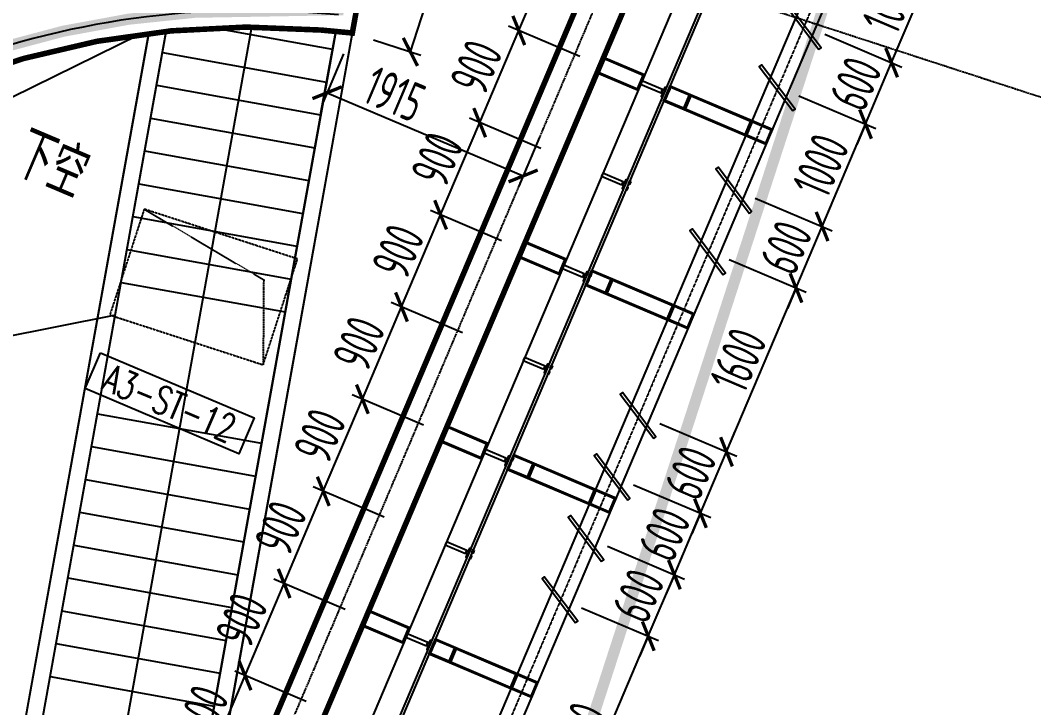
# Model space of a CAD drawing. Extents: x 11778731 to 12007717, y -6694179 to -6314888.
# Drawn here: x 11973594 to 11982707, y -6416713 to -6410534 of the extents above; entities that cross this region are included whole.
import ezdxf
from ezdxf.enums import TextEntityAlignment as Align

# ---------------------------------------------------------------- set-up
doc = ezdxf.new("R2010")
doc.units = 0
doc.header["$LTSCALE"] = 10
doc.header["$MEASUREMENT"] = 0
for name, pattern in [('A3-RG-axis-100$0$CENTER', [2, 1.25, -0.25, 0.25, -0.25]), ('A3-RI-5F$0$DASH', [0.35, 0.25, -0.1]), ('A3-RI-5F$0$DASHDOT', [1, 0.5, -0.25, 0, -0.25]), ('A3-RM-5F$0$DASH', [0.35, 0.25, -0.1]), ('DASHED2', [0.375, 0.25, -0.125])]:
    doc.linetypes.add(name, pattern=pattern)
for name, color, linetype in [('A-CLOD', 200, 'Continuous'), ('A3-RB-5F-100$0$A-DIMS-100', 1, 'Continuous'), ('A3-RG-axis-100$0$A-GRID', 1, 'A3-RG-axis-100$0$CENTER'), ('A3-RI-5F$0$0M-FIRE', 30, 'A3-RI-5F$0$DASHDOT'), ('A3-RI-5F$0$A-DETAILS', 11, 'Continuous'), ('A3-RI-5F$0$A-FACD-ALUM', 30, 'Continuous'), ('A3-RI-5F$0$A-FLOR', 2, 'Continuous'), ('A3-RI-5F$0$A-GLAZ', 140, 'Continuous'), ('A3-RI-5F$0$A-STRS-HRAL', 80, 'Continuous'), ('A3-RI-5F$0$A-SYMB-VOID', 35, 'Continuous'), ('A3-RM-5F$0$A-EQPM', 55, 'Continuous'), ('A3-RV-5F$0$A-STRS', 50, 'Continuous'), ('A3-RV-5F$0$A-STRS-HRAL', 80, 'Continuous'), ('A3-RV-5F$0$A-SYMB-STRS', 1, 'Continuous'), ('A3-SYMB-5F-100$0$A-SYMB', 4, 'Continuous'), ('A3-SYMB-5F-100$0$A-SYMB-AREA', 4, 'Continuous'), ('A3-SYMB-5F-100$0$A-SYMB-NAME', 4, 'Continuous'), ('A3-SYMB-5F-100$0$A-SYMB-NAME-E', 4, 'Continuous'), ('A3-SYMB-5F-100$0$A-SYMB-NUMB-T', 4, 'Continuous')]:
    doc.layers.add(name, color=color, linetype=linetype)
doc.styles.add('A3-RB-5F-100$0$XD2008', font='xd-hzs.shx', dxfattribs={"width": 0.7, "bigfont": 'xd-hztxt.shx'})
doc.styles.add('A3-SYMB-5F-100$0$ECADI', font='hzs.shx', dxfattribs={"width": 0.7, "bigfont": 'hztxt.shx'})
doc.styles.add('A3-SYMB-5F-100$0$ECADI-TXT', font='simplex.shx', dxfattribs={"bigfont": 'hztxt.shx'})
doc.dimstyles.new('A3-RB-5F-100$0$XD100$0', dxfattribs={"dimscale": 100, "dimtxt": 3.5, "dimasz": 2, "dimexe": 1, "dimexo": 2, "dimgap": 0.5, "dimtad": 1, "dimdec": 0, "dimdsep": 46, "dimtxsty": 'A3-RB-5F-100$0$XD2008', "dimblk1": 'A3-RB-5F-100$0$_ARCHTICK', "dimblk2": 'A3-RB-5F-100$0$_ARCHTICK', "dimsah": 1, "dimcen": 2.5, "dimclrt": 4, "dimaunit": 1, "dimadec": 0, "dimazin": 0, "dimtfac": 1, "dimtdec": 0, "dimtix": 1, "dimtmove": 0, "dimatfit": 3, "dimfxl": 0, "dimtolj": 1, "dimtzin": 0, "dimarcsym": 0})

# ---------------------------------------------------------------- blocks, each defined once
blk = doc.blocks.new('A3-RI-5F')
at = {"layer": 'A3-RI-5F$0$0M-FIRE', "const_width": 100}
blk.add_lwpolyline([(11978127.2, -6392050.3), (11981718.3, -6393217.1), (11981918.5, -6393282.1), (11983619.4, -6393834.8), (11981025.6, -6401817.9, -0.089252), (11978423.6, -6405850.5, 0.095873), (11977106.7, -6407812.4), (11976851.3, -6408493), (11976456.6, -6410438.8), (11975165.8, -6410461.5, 0.078185), (11972830.6, -6410986.5), (11973149.5, -6418285.6), (11975106.4, -6418638)], format="xyb", dxfattribs=at)
at = {"layer": 'A3-RI-5F$0$A-DETAILS'}
for points in [[(11979621.6, -6411199.9), (11979563, -6411337.9), (11979378.9, -6411259.8), (11979437.5, -6411121.7)], [(11979608.5, -6411205.2), (11979557.7, -6411324.8), (11979392, -6411254.5), (11979442.8, -6411134.8)], [(11980173.9, -6411434.3), (11980115.3, -6411572.4), (11979563, -6411337.9), (11979621.6, -6411199.9)], [(11980160.8, -6411439.6), (11980110, -6411559.3), (11979576.1, -6411332.6), (11979626.9, -6411213)], [(11980358, -6411512.4), (11980299.4, -6411650.5), (11980115.3, -6411572.4), (11980173.9, -6411434.3)], [(11980344.9, -6411517.7), (11980294.1, -6411637.4), (11980128.4, -6411567.1), (11980179.2, -6411447.4)], [(11978918.3, -6412856.8), (11978859.7, -6412994.8), (11978675.6, -6412916.7), (11978734.2, -6412778.6)], [(11978905.2, -6412862.1), (11978854.4, -6412981.7), (11978688.7, -6412911.4), (11978739.5, -6412791.7)], [(11979470.6, -6413091.2), (11979412, -6413229.3), (11978859.7, -6412994.8), (11978918.3, -6412856.8)], [(11979457.5, -6413096.5), (11979406.7, -6413216.2), (11978872.8, -6412989.5), (11978923.6, -6412869.9)], [(11979654.7, -6413169.3), (11979596.1, -6413307.4), (11979412, -6413229.3), (11979470.6, -6413091.2)], [(11979641.6, -6413174.6), (11979590.8, -6413294.3), (11979425.1, -6413224), (11979475.9, -6413104.3)], [(11978215, -6414513.7), (11978156.4, -6414651.7), (11977972.3, -6414573.6), (11978030.9, -6414435.5)], [(11978201.9, -6414519), (11978151.1, -6414638.6), (11977985.4, -6414568.3), (11978036.2, -6414448.6)], [(11978767.3, -6414748.1), (11978708.7, -6414886.2), (11978156.4, -6414651.7), (11978215, -6414513.7)], [(11978754.2, -6414753.4), (11978703.4, -6414873.1), (11978169.5, -6414646.5), (11978220.3, -6414526.8)], [(11978951.4, -6414826.3), (11978892.8, -6414964.3), (11978708.7, -6414886.2), (11978767.3, -6414748.1)], [(11978938.3, -6414831.6), (11978887.5, -6414951.2), (11978721.8, -6414880.9), (11978772.6, -6414761.2)], [(11977511.7, -6416170.6), (11977453.1, -6416308.7), (11977269, -6416230.5), (11977327.6, -6416092.4)], [(11977498.6, -6416175.9), (11977447.8, -6416295.5), (11977282.1, -6416225.2), (11977332.9, -6416105.5)], [(11978064, -6416405), (11978005.4, -6416543.1), (11977453.1, -6416308.7), (11977511.7, -6416170.6)], [(11978050.9, -6416410.3), (11978000.1, -6416530), (11977466.2, -6416303.4), (11977517, -6416183.7)], [(11978248.1, -6416483.2), (11978189.5, -6416621.2), (11978005.4, -6416543.1), (11978064, -6416405)], [(11978235, -6416488.5), (11978184.2, -6416608.1), (11978018.5, -6416537.8), (11978069.3, -6416418.1)]]:
    blk.add_lwpolyline(points, close=True, dxfattribs=at)
at = {"layer": 'A3-RI-5F$0$A-FACD-ALUM'}
for p, q in [((11979359.4, -6411177.7), (11979367.4, -6411197.4)), ((11979362.2, -6411171.2), (11979381.9, -6411163.3)), ((11979362.2, -6411171.2), (11979370.1, -6411190.9)), ((11979365, -6411164.7), (11979384.6, -6411156.8)), ((11979007.8, -6412006.2), (11979015.7, -6412025.8)), ((11979010.5, -6411999.7), (11979030.2, -6411991.7)), ((11979010.5, -6411999.7), (11979018.5, -6412019.3)), ((11979013.3, -6411993.2), (11979033, -6411985.2)), ((11978656.1, -6412834.6), (11978664.1, -6412854.3)), ((11978658.9, -6412828.1), (11978678.6, -6412820.2)), ((11978658.9, -6412828.1), (11978666.8, -6412847.8)), ((11978661.6, -6412821.6), (11978681.3, -6412813.7)), ((11978304.5, -6413663.1), (11978312.4, -6413682.8)), ((11978307.2, -6413656.6), (11978326.9, -6413648.6)), ((11978307.2, -6413656.6), (11978315.2, -6413676.2)), ((11978310, -6413650.1), (11978329.7, -6413642.1)), ((11977952.8, -6414491.5), (11977960.8, -6414511.2)), ((11977955.6, -6414485), (11977975.2, -6414477.1)), ((11977955.6, -6414485), (11977963.5, -6414504.7)), ((11977958.3, -6414478.5), (11977978, -6414470.6)), ((11977601.1, -6415320), (11977609.1, -6415339.7)), ((11977603.9, -6415313.5), (11977623.6, -6415305.5)), ((11977603.9, -6415313.5), (11977611.9, -6415333.2)), ((11977606.7, -6415307), (11977626.3, -6415299)), ((11977249.5, -6416148.4), (11977257.4, -6416168.1)), ((11977252.3, -6416141.9), (11977271.9, -6416134)), ((11977252.3, -6416141.9), (11977260.2, -6416161.6)), ((11977255, -6416135.4), (11977274.7, -6416127.5))]:
    blk.add_line(p, q, dxfattribs=at)
for points in [[(11978189, -6391860.1), (11978365.4, -6391316.9), (11987372.2, -6391788.9), (11973314.7, -6424906.3)], [(11978237.5, -6391710.7), (11986780.8, -6392158.5), (11972568.2, -6425641.2)]]:
    blk.add_lwpolyline(points, dxfattribs=at)
for points in [[(11980775, -6410796.3), (11980795, -6410781.2), (11980494.1, -6410381.9), (11980474.1, -6410397)], [(11979148.8, -6411162.1), (11979207.4, -6411024), (11978839.2, -6410867.7), (11978780.6, -6411005.8)], [(11979143.5, -6411149), (11979194.3, -6411029.3), (11978844.5, -6410880.8), (11978793.7, -6411000.5)], [(11980540.6, -6411348.6), (11980560.5, -6411333.5), (11980259.6, -6410934.2), (11980239.7, -6410949.3)], [(11979356.3, -6411185), (11979368.1, -6411157.4), (11979184, -6411079.3), (11979172.2, -6411106.9)], [(11979402.8, -6411139.6), (11979391.1, -6411167.2), (11979381.9, -6411163.3), (11979393.6, -6411135.6)], [(11979367.6, -6411222.4), (11979379.4, -6411194.8), (11979370.1, -6411190.9), (11979358.4, -6411218.5)], [(11979399.8, -6411236.1), (11979411.6, -6411208.5), (11979402.4, -6411204.6), (11979390.6, -6411232.2)], [(11979435, -6411153.2), (11979423.3, -6411180.8), (11979414.1, -6411176.9), (11979425.8, -6411149.3)], [(11980149.8, -6412269.1), (11980169.8, -6412254), (11979868.9, -6411854.7), (11979848.9, -6411869.8)], [(11979004.7, -6412013.5), (11979016.4, -6411985.9), (11978832.3, -6411907.7), (11978820.6, -6411935.3)], [(11979051.1, -6411968), (11979039.4, -6411995.6), (11979030.2, -6411991.7), (11979041.9, -6411964.1)], [(11979016, -6412050.9), (11979027.7, -6412023.2), (11979018.5, -6412019.3), (11979006.8, -6412046.9)], [(11979048.2, -6412064.5), (11979059.9, -6412036.9), (11979050.7, -6412033), (11979039, -6412060.6)], [(11979083.4, -6411981.7), (11979071.6, -6412009.3), (11979062.4, -6412005.4), (11979074.2, -6411977.8)], [(11979915.4, -6412821.4), (11979935.4, -6412806.4), (11979634.5, -6412407), (11979614.5, -6412422.1)], [(11978445.5, -6412819), (11978504.1, -6412680.9), (11978135.9, -6412524.6), (11978077.3, -6412662.7)], [(11978440.2, -6412805.9), (11978491, -6412686.2), (11978141.2, -6412537.8), (11978090.4, -6412657.4)], [(11978653, -6412841.9), (11978664.7, -6412814.3), (11978480.6, -6412736.2), (11978468.9, -6412763.8)], [(11978664.3, -6412879.3), (11978676, -6412851.7), (11978666.8, -6412847.8), (11978655.1, -6412875.4)], [(11978699.5, -6412796.5), (11978687.8, -6412824.1), (11978678.6, -6412820.2), (11978690.3, -6412792.6)], [(11978696.5, -6412893), (11978708.3, -6412865.4), (11978699.1, -6412861.5), (11978687.3, -6412889.1)], [(11978731.7, -6412810.1), (11978720, -6412837.8), (11978710.8, -6412833.8), (11978722.5, -6412806.2)], [(11978301.4, -6413670.4), (11978313.1, -6413642.8), (11978129, -6413564.6), (11978117.3, -6413592.2)], [(11978312.7, -6413707.8), (11978324.4, -6413680.2), (11978315.2, -6413676.2), (11978303.5, -6413703.9)], [(11978347.8, -6413624.9), (11978336.1, -6413652.5), (11978326.9, -6413648.6), (11978338.6, -6413621)], [(11978344.9, -6413721.4), (11978356.6, -6413693.8), (11978347.4, -6413689.9), (11978335.7, -6413717.5)], [(11978380, -6413638.6), (11978368.3, -6413666.2), (11978359.1, -6413662.3), (11978370.8, -6413634.7)], [(11979290.2, -6414294.2), (11979310.2, -6414279.2), (11979009.3, -6413879.8), (11978989.3, -6413894.9)], [(11977742.2, -6414475.9), (11977800.8, -6414337.8), (11977432.6, -6414181.6), (11977374, -6414319.6)], [(11977736.9, -6414462.8), (11977787.7, -6414343.1), (11977437.9, -6414194.7), (11977387.1, -6414314.3)], [(11977949.7, -6414498.8), (11977961.4, -6414471.2), (11977777.3, -6414393.1), (11977765.6, -6414420.7)], [(11977961, -6414536.2), (11977972.7, -6414508.6), (11977963.5, -6414504.7), (11977951.8, -6414532.3)], [(11977996.2, -6414453.4), (11977984.4, -6414481), (11977975.2, -6414477.1), (11977987, -6414449.5)], [(11977993.2, -6414549.9), (11978004.9, -6414522.3), (11977995.7, -6414518.4), (11977984, -6414546)], [(11978028.4, -6414467), (11978016.7, -6414494.7), (11978007.5, -6414490.8), (11978019.2, -6414463.1)], [(11979055.8, -6414846.5), (11979075.8, -6414831.5), (11978774.9, -6414432.1), (11978754.9, -6414447.2)], [(11978821.4, -6415398.8), (11978841.3, -6415383.8), (11978540.4, -6414984.4), (11978520.5, -6414999.5)], [(11977598.1, -6415327.3), (11977609.8, -6415299.7), (11977425.7, -6415221.5), (11977414, -6415249.1)], [(11977609.3, -6415364.7), (11977621.1, -6415337.1), (11977611.9, -6415333.2), (11977600.1, -6415360.8)], [(11977644.5, -6415281.8), (11977632.8, -6415309.4), (11977623.6, -6415305.5), (11977635.3, -6415277.9)], [(11977676.7, -6415295.5), (11977665, -6415323.1), (11977655.8, -6415319.2), (11977667.5, -6415291.6)], [(11977641.6, -6415378.3), (11977653.3, -6415350.7), (11977644.1, -6415346.8), (11977632.4, -6415374.4)], [(11978586.9, -6415951.1), (11978606.9, -6415936.1), (11978306, -6415536.7), (11978286, -6415551.8)], [(11977038.8, -6416132.8), (11977097.5, -6415994.8), (11976729.3, -6415838.5), (11976670.6, -6415976.5)], [(11977033.6, -6416119.7), (11977084.3, -6416000.1), (11976734.6, -6415851.6), (11976683.8, -6415971.2)], [(11977246.4, -6416155.7), (11977258.1, -6416128.1), (11977074, -6416050), (11977062.3, -6416077.6)], [(11977292.8, -6416110.3), (11977281.1, -6416137.9), (11977271.9, -6416134), (11977283.6, -6416106.4)], [(11977325.1, -6416124), (11977313.3, -6416151.6), (11977304.1, -6416147.7), (11977315.9, -6416120.1)], [(11977257.7, -6416193.1), (11977269.4, -6416165.5), (11977260.2, -6416161.6), (11977248.5, -6416189.2)], [(11977289.9, -6416206.8), (11977301.6, -6416179.2), (11977292.4, -6416175.3), (11977280.7, -6416202.9)]]:
    blk.add_lwpolyline(points, close=True, dxfattribs=at)
at = {"layer": 'A3-RI-5F$0$A-FLOR', "linetype": 'A3-RI-5F$0$DASH', "const_width": 50}
blk.add_lwpolyline([(11978173.5, -6391907.6), (11983808.4, -6393738.5), (11981166.4, -6401870, -0.089363), (11978533.3, -6405952.9, 0.16088), (11976814.5, -6409345.1), (11976779.4, -6409539.8), (11976579.8, -6410648), (11976297.4, -6410621.5, 0.112692), (11972985.2, -6411088.7), (11973294.1, -6418159.3), (11975166.5, -6418496.5)], format="xyb", dxfattribs=at)
for points in [[(11897636.5, -6393080), (11898125.1, -6393287.4), (11898322.7, -6393228.5), (11896985.5, -6418742.1), (11920412.3, -6428686.2), (11921779.8, -6425464.4), (11976706.5, -6448779.4), (11984755.5, -6429817), (11972558.8, -6424639.8), (11986355.7, -6392136.2)], [(11922332.2, -6425698.9), (11977074.7, -6448935.7), (11985123.7, -6429973.3), (11972927, -6424796.1), (11986780.8, -6392158.5)]]:
    blk.add_lwpolyline(points, dxfattribs=at)
at = {"layer": 'A3-RI-5F$0$A-GLAZ'}
for p, q in [((11988804.6, -6391613.6), (11974465.3, -6425394.8)), ((11988508.9, -6391798.4), (11974281.2, -6425316.6))]:
    blk.add_line(p, q, dxfattribs=at)
for points in [[(11977975, -6391790.5), (11978204.8, -6391083.2), (11987704.9, -6391581), (11973521.8, -6424994.3)], [(11977951.2, -6391782.8), (11978187, -6391057.2), (11987741.9, -6391557.9), (11973544.8, -6425004)]]:
    blk.add_lwpolyline(points, dxfattribs=at)
at = {"layer": 'A3-RI-5F$0$A-GLAZ', "linetype": 'A3-RI-5F$0$DASH'}
blk.add_lwpolyline([(11987700.3, -6391655.9), (11988656.7, -6391706), (11974373.3, -6425355.7)], dxfattribs=at)
at = {"layer": 'A3-RI-5F$0$A-STRS-HRAL'}
for p, q in [((11975166.3, -6418496.4), (11976847, -6409164.8)), ((11973394.8, -6418177.4), (11974750.3, -6410651)), ((11973515.9, -6418351.6), (11974905.9, -6410633.6)), ((11976294.9, -6411383.9), (11976430, -6410633.8)), ((11974992.1, -6418617.5), (11976382.1, -6410899.4))]:
    blk.add_line(p, q, dxfattribs=at)
for radius, start, end in [(7700, 84.11131, 111.6117), (7550, 83.05641, 110.80334)]:
    blk.add_arc((11975666.6, -6418145.2), radius, start, end, dxfattribs=at)
at = {"layer": 'A3-RI-5F$0$A-SYMB-VOID'}
blk.add_lwpolyline([(11973280.7, -6417853.5), (11973325.1, -6411317.2), (11974663.7, -6410662.1)], dxfattribs=at)
blk = doc.blocks.new('A3-RG-axis-100')
at = {"layer": 'A3-RG-axis-100$0$A-GRID'}
for p, q in [((11907916.9, -6386902.1), (12002104.9, -6417505.7)), ((11987492, -6389843.2), (11971114.4, -6428426.5))]:
    blk.add_line(p, q, dxfattribs=at)
blk = doc.blocks.new('A3-SYMB-5F-100$0$ECADI-TAG-ROOM')
at = {"layer": 'A3-SYMB-5F-100$0$A-SYMB-AREA', "style": 'A3-SYMB-5F-100$0$ECADI', "width": 0.7}
blk.add_attdef('340M2', text='', height=2.5, dxfattribs=at).set_placement((7.167, -1.75), align=Align.MIDDLE_LEFT)
at = {"layer": 'A3-SYMB-5F-100$0$A-SYMB-NAME', "style": 'A3-SYMB-5F-100$0$ECADI', "width": 0.7}
blk.add_attdef('CHINESENAME', (-5.125, 0.088), '', height=4.5, dxfattribs=at)
at = {"layer": 'A3-SYMB-5F-100$0$A-SYMB-NAME-E', "style": 'A3-SYMB-5F-100$0$ECADI', "width": 0.7}
for tag, p in [('ENGLISHHIGH', (-5.125, 8.04)), ('ENGLISHLOW', (-5.125, 4.84))]:
    blk.add_attdef(tag, p, '', height=2.5, dxfattribs=at)
blk = doc.blocks.new('A3-SYMB-5F-100$0$ECADI-TAG-CODE')
at = {"layer": 'A3-SYMB-5F-100$0$A-SYMB-NUMB-T', "color": 1}
blk.add_lwpolyline([(0, 3.5), (15, 3.5), (15, 0), (0, 0)], close=True, dxfattribs=at)
at = {"layer": 'A3-SYMB-5F-100$0$A-SYMB-NUMB-T', "style": 'A3-SYMB-5F-100$0$ECADI-TXT', "width": 0.7}
blk.add_attdef('CODE', text='', height=2.5, dxfattribs=at).set_placement((7.5, 1.75), align=Align.MIDDLE_CENTER)
blk = doc.blocks.new('A3-SYMB-5F-100')
at = {"layer": 'A3-SYMB-5F-100$0$A-SYMB'}
blk.add_lwpolyline([(11974448.8, -6413183.1), (11971825.3, -6413704.7), (11969328.6, -6412644.9)], dxfattribs=at)
ref = blk.add_blockref('A3-SYMB-5F-100$0$ECADI-TAG-ROOM', (11973969.1, -6412116.7), dxfattribs=dict(at, xscale=99.99999999989046, yscale=100.0000000001164, rotation=337))
ref.add_attrib('CHINESENAME', '下空', (11973500.7, -6411908.4), dxfattribs={"height": 450, "rotation": 337, "style": 'A3-SYMB-5F-100$0$ECADI', "width": 0.7})
at = {"layer": 'A3-SYMB-5F-100$0$A-SYMB', "xscale": 100.0000000100172, "yscale": 100.0000000002328, "zscale": 100, "rotation": 337}
blk.add_blockref('A3-SYMB-5F-100$0$ECADI-TAG-CODE', (11974178.1, -6413843.9), dxfattribs=at).add_auto_attribs({'CODE': 'A3-ST-12'})
blk = doc.blocks.new('A3-RV-5F')
at = {"layer": 'A3-RV-5F$0$A-STRS'}
for p, q in [((11975366.6, -6410607), (11976401.2, -6410793.4)), ((11974871.8, -6410822.7), (11976348.1, -6411088.6)), ((11974818.6, -6411118), (11976294.9, -6411383.9)), ((11974765.5, -6411413.2), (11976241.7, -6411679.1)), ((11974712.3, -6411708.5), (11976188.5, -6411974.4)), ((11974659.1, -6412003.7), (11976135.4, -6412269.6)), ((11974605.9, -6412299), (11976082.2, -6412564.9)), ((11974552.8, -6412594.2), (11976029, -6412860.1)), ((11974499.6, -6412889.5), (11975975.9, -6413155.4)), ((11974286.9, -6414070.5), (11975763.2, -6414336.4)), ((11974233.7, -6414365.7), (11975710, -6414631.6)), ((11974180.6, -6414661), (11975656.8, -6414926.9)), ((11974127.4, -6414956.2), (11975603.6, -6415222.1)), ((11974074.2, -6415251.5), (11975550.5, -6415517.4)), ((11974021, -6415546.7), (11975497.3, -6415812.6)), ((11973967.9, -6415842), (11975444.1, -6416107.9)), ((11973914.7, -6416137.2), (11975390.9, -6416403.1)), ((11973861.5, -6416432.5), (11975337.8, -6416698.4))]:
    blk.add_line(p, q, dxfattribs=at)
at = {"layer": 'A3-RV-5F$0$A-STRS-HRAL'}
for p, q in [((11976814.7, -6409343.7), (11975166.3, -6418496.4)), ((11973421.4, -6418029.8), (11974745.9, -6410675.5)), ((11973542.5, -6418204), (11974901.8, -6410656.2)), ((11976430, -6410633.8), (11975018.7, -6418469.9))]:
    blk.add_line(p, q, dxfattribs=at)
at = {"layer": 'A3-RV-5F$0$A-SYMB-STRS', "extrusion": (-4.71341e-09, -4.85371e-09, -1)}
blk.add_line((11975674.1, -6410599.7), (11974280.6, -6418336.9), dxfattribs=at)
blk = doc.blocks.new('A3-RB-5F-100$0$_ARCHTICK')
at = {"color": 0, "linetype": 'ByBlock', "const_width": 0.15}
blk.add_lwpolyline([(-0.5, -0.5), (0.5, 0.5)], dxfattribs=at)
blk = doc.blocks.new('*D346')
at = {"layer": 'A3-RB-5F-100$0$A-DIMS-100', "color": 0, "lineweight": -2}
for p, q in [((11978977.5, -6410030.2), (11978336.3, -6409758)), ((11978076.7, -6410625.5), (11978428.4, -6409797.1)), ((11978625.8, -6410858.6), (11977984.7, -6410586.5))]:
    blk.add_line(p, q, dxfattribs=at)
at = {"layer": 'Defpoints', "color": 0}
for p in [(11978428.4, -6409797.1), (11979161.6, -6410108.3), (11978809.9, -6410936.8)]:
    blk.add_point(p, dxfattribs=at)
at = {"layer": 'A3-RB-5F-100$0$A-DIMS-100', "color": 0, "lineweight": -2, "xscale": 200, "yscale": 200, "zscale": 200}
for p, rotation in [((11978428.4, -6409797.1), 67.00000002036309), ((11978076.7, -6410625.5), 247.0000000203631)]:
    blk.add_blockref('A3-RB-5F-100$0$_ARCHTICK', p, dxfattribs=dict(at, rotation=rotation))
at = {"layer": 'A3-RB-5F-100$0$A-DIMS-100', "color": 4, "insert": (11978045.4, -6410123.4), "char_height": 350, "attachment_point": 5, "rotation": 67, "style": 'A3-RB-5F-100$0$XD2008'}
blk.add_mtext('\\A1;900', dxfattribs=at)
blk = doc.blocks.new('*D347')
at = {"layer": 'A3-RB-5F-100$0$A-DIMS-100', "color": 0, "lineweight": -2}
for p, q in [((11978625.8, -6410858.6), (11977984.7, -6410586.5)), ((11977725, -6411454), (11978076.7, -6410625.5)), ((11978274.1, -6411687.1), (11977633, -6411414.9))]:
    blk.add_line(p, q, dxfattribs=at)
at = {"layer": 'Defpoints', "color": 0}
for p in [(11978076.7, -6410625.5), (11978809.9, -6410936.8), (11978458.2, -6411765.2)]:
    blk.add_point(p, dxfattribs=at)
at = {"layer": 'A3-RB-5F-100$0$A-DIMS-100', "color": 0, "lineweight": -2, "xscale": 200, "yscale": 200, "zscale": 200}
for p, rotation in [((11978076.7, -6410625.5), 67.00000002023077), ((11977725, -6411454), 247.0000000202308)]:
    blk.add_blockref('A3-RB-5F-100$0$_ARCHTICK', p, dxfattribs=dict(at, rotation=rotation))
at = {"layer": 'A3-RB-5F-100$0$A-DIMS-100', "color": 4, "insert": (11977693.8, -6410951.9), "char_height": 350, "attachment_point": 5, "rotation": 67, "style": 'A3-RB-5F-100$0$XD2008'}
blk.add_mtext('\\A1;900', dxfattribs=at)
blk = doc.blocks.new('*D348')
at = {"layer": 'A3-RB-5F-100$0$A-DIMS-100', "color": 0, "lineweight": -2}
for p, q in [((11978274.1, -6411687.1), (11977633, -6411414.9)), ((11977373.4, -6412282.5), (11977725, -6411454)), ((11977922.5, -6412515.5), (11977281.3, -6412243.4))]:
    blk.add_line(p, q, dxfattribs=at)
at = {"layer": 'Defpoints', "color": 0}
for p in [(11977725, -6411454), (11978458.2, -6411765.2), (11978106.6, -6412593.7)]:
    blk.add_point(p, dxfattribs=at)
at = {"layer": 'A3-RB-5F-100$0$A-DIMS-100', "color": 0, "lineweight": -2, "xscale": 200, "yscale": 200, "zscale": 200}
for p, rotation in [((11977725, -6411454), 67.00000002033991), ((11977373.4, -6412282.5), 247.0000000203399)]:
    blk.add_blockref('A3-RB-5F-100$0$_ARCHTICK', p, dxfattribs=dict(at, rotation=rotation))
at = {"layer": 'A3-RB-5F-100$0$A-DIMS-100', "color": 4, "insert": (11977342.1, -6411780.3), "char_height": 350, "attachment_point": 5, "rotation": 67, "style": 'A3-RB-5F-100$0$XD2008'}
blk.add_mtext('\\A1;900', dxfattribs=at)
blk = doc.blocks.new('*D349')
at = {"layer": 'A3-RB-5F-100$0$A-DIMS-100', "color": 0, "lineweight": -2}
for p, q in [((11977021.7, -6413110.9), (11977373.4, -6412282.5)), ((11977922.5, -6412515.5), (11977281.3, -6412243.4)), ((11977570.8, -6413344), (11976929.7, -6413071.8))]:
    blk.add_line(p, q, dxfattribs=at)
at = {"layer": 'Defpoints', "color": 0}
for p in [(11977373.4, -6412282.5), (11978106.6, -6412593.7), (11977754.9, -6413422.1)]:
    blk.add_point(p, dxfattribs=at)
at = {"layer": 'A3-RB-5F-100$0$A-DIMS-100', "color": 0, "lineweight": -2, "xscale": 200, "yscale": 200, "zscale": 200}
for p, rotation in [((11977373.4, -6412282.5), 67.00000002043258), ((11977021.7, -6413110.9), 247.0000000204326)]:
    blk.add_blockref('A3-RB-5F-100$0$_ARCHTICK', p, dxfattribs=dict(at, rotation=rotation))
at = {"layer": 'A3-RB-5F-100$0$A-DIMS-100', "color": 4, "insert": (11976990.4, -6412608.8), "char_height": 350, "attachment_point": 5, "rotation": 67, "style": 'A3-RB-5F-100$0$XD2008'}
blk.add_mtext('\\A1;900', dxfattribs=at)
blk = doc.blocks.new('*D350')
at = {"layer": 'A3-RB-5F-100$0$A-DIMS-100', "color": 0, "lineweight": -2}
for p, q in [((11976670.1, -6413939.4), (11977021.7, -6413110.9)), ((11977570.8, -6413344), (11976929.7, -6413071.8)), ((11977219.2, -6414172.4), (11976578, -6413900.3))]:
    blk.add_line(p, q, dxfattribs=at)
at = {"layer": 'Defpoints', "color": 0}
for p in [(11977021.7, -6413110.9), (11977754.9, -6413422.1), (11977403.3, -6414250.6)]:
    blk.add_point(p, dxfattribs=at)
at = {"layer": 'A3-RB-5F-100$0$A-DIMS-100', "color": 0, "lineweight": -2, "xscale": 200, "yscale": 200, "zscale": 200}
for p, rotation in [((11977021.7, -6413110.9), 67.00000002035641), ((11976670.1, -6413939.4), 247.0000000203564)]:
    blk.add_blockref('A3-RB-5F-100$0$_ARCHTICK', p, dxfattribs=dict(at, rotation=rotation))
at = {"layer": 'A3-RB-5F-100$0$A-DIMS-100', "color": 4, "insert": (11976638.8, -6413437.2), "char_height": 350, "attachment_point": 5, "rotation": 67, "style": 'A3-RB-5F-100$0$XD2008'}
blk.add_mtext('\\A1;900', dxfattribs=at)
blk = doc.blocks.new('*D351')
at = {"layer": 'A3-RB-5F-100$0$A-DIMS-100', "color": 0, "lineweight": -2}
for p, q in [((11976318.4, -6414767.8), (11976670.1, -6413939.4)), ((11977219.2, -6414172.4), (11976578, -6413900.3)), ((11976867.5, -6415000.9), (11976226.4, -6414728.7))]:
    blk.add_line(p, q, dxfattribs=at)
at = {"layer": 'Defpoints', "color": 0}
for p in [(11976670.1, -6413939.4), (11977403.3, -6414250.6), (11977051.6, -6415079)]:
    blk.add_point(p, dxfattribs=at)
at = {"layer": 'A3-RB-5F-100$0$A-DIMS-100', "color": 0, "lineweight": -2, "xscale": 200, "yscale": 200, "zscale": 200}
for p, rotation in [((11976670.1, -6413939.4), 67.00000002030026), ((11976318.4, -6414767.8), 247.0000000203003)]:
    blk.add_blockref('A3-RB-5F-100$0$_ARCHTICK', p, dxfattribs=dict(at, rotation=rotation))
at = {"layer": 'A3-RB-5F-100$0$A-DIMS-100', "color": 4, "insert": (11976287.1, -6414265.7), "char_height": 350, "attachment_point": 5, "rotation": 67, "style": 'A3-RB-5F-100$0$XD2008'}
blk.add_mtext('\\A1;900', dxfattribs=at)
blk = doc.blocks.new('*D352')
at = {"layer": 'A3-RB-5F-100$0$A-DIMS-100', "color": 0, "lineweight": -2}
for p, q in [((11975966.8, -6415596.3), (11976318.4, -6414767.8)), ((11976867.5, -6415000.9), (11976226.4, -6414728.7)), ((11976515.9, -6415829.4), (11975874.7, -6415557.2))]:
    blk.add_line(p, q, dxfattribs=at)
at = {"layer": 'Defpoints', "color": 0}
for p in [(11976318.4, -6414767.8), (11977051.6, -6415079), (11976700, -6415907.5)]:
    blk.add_point(p, dxfattribs=at)
at = {"layer": 'A3-RB-5F-100$0$A-DIMS-100', "color": 0, "lineweight": -2, "xscale": 200, "yscale": 200, "zscale": 200}
for p, rotation in [((11976318.4, -6414767.8), 67.00000002036309), ((11975966.8, -6415596.3), 247.0000000203631)]:
    blk.add_blockref('A3-RB-5F-100$0$_ARCHTICK', p, dxfattribs=dict(at, rotation=rotation))
at = {"layer": 'A3-RB-5F-100$0$A-DIMS-100', "color": 4, "insert": (11975935.5, -6415094.1), "char_height": 350, "attachment_point": 5, "rotation": 67, "style": 'A3-RB-5F-100$0$XD2008'}
blk.add_mtext('\\A1;900', dxfattribs=at)
blk = doc.blocks.new('*D353')
at = {"layer": 'A3-RB-5F-100$0$A-DIMS-100', "color": 0, "lineweight": -2}
for p, q in [((11975615.1, -6416424.7), (11975966.8, -6415596.3)), ((11976515.9, -6415829.4), (11975874.7, -6415557.2)), ((11976164.2, -6416657.8), (11975523, -6416385.7))]:
    blk.add_line(p, q, dxfattribs=at)
at = {"layer": 'Defpoints', "color": 0}
for p in [(11975966.8, -6415596.3), (11976700, -6415907.5), (11976348.3, -6416736)]:
    blk.add_point(p, dxfattribs=at)
at = {"layer": 'A3-RB-5F-100$0$A-DIMS-100', "color": 0, "lineweight": -2, "xscale": 200, "yscale": 200, "zscale": 200}
for p, rotation in [((11975966.8, -6415596.3), 67.00000002025394), ((11975615.1, -6416424.7), 247.0000000202539)]:
    blk.add_blockref('A3-RB-5F-100$0$_ARCHTICK', p, dxfattribs=dict(at, rotation=rotation))
at = {"layer": 'A3-RB-5F-100$0$A-DIMS-100', "color": 4, "insert": (11975583.8, -6415922.6), "char_height": 350, "attachment_point": 5, "rotation": 67, "style": 'A3-RB-5F-100$0$XD2008'}
blk.add_mtext('\\A1;900', dxfattribs=at)
blk = doc.blocks.new('*D354')
at = {"layer": 'A3-RB-5F-100$0$A-DIMS-100', "color": 0, "lineweight": -2}
for p, q in [((11975263.4, -6417253.2), (11975615.1, -6416424.7)), ((11976164.2, -6416657.8), (11975523, -6416385.7)), ((11975812.5, -6417486.3), (11975171.4, -6417214.1))]:
    blk.add_line(p, q, dxfattribs=at)
at = {"layer": 'Defpoints', "color": 0}
for p in [(11975615.1, -6416424.7), (11976348.3, -6416736), (11975996.6, -6417564.4)]:
    blk.add_point(p, dxfattribs=at)
at = {"layer": 'A3-RB-5F-100$0$A-DIMS-100', "color": 0, "lineweight": -2, "xscale": 200, "yscale": 200, "zscale": 200}
for p, rotation in [((11975615.1, -6416424.7), 67.00000002040942), ((11975263.4, -6417253.2), 247.0000000204094)]:
    blk.add_blockref('A3-RB-5F-100$0$_ARCHTICK', p, dxfattribs=dict(at, rotation=rotation))
at = {"layer": 'A3-RB-5F-100$0$A-DIMS-100', "color": 4, "insert": (11975232.2, -6416751), "char_height": 350, "attachment_point": 5, "rotation": 67, "style": 'A3-RB-5F-100$0$XD2008'}
blk.add_mtext('\\A1;900', dxfattribs=at)
blk = doc.blocks.new('*D710')
at = {"layer": 'A3-RB-5F-100$0$A-DIMS-100', "color": 0, "lineweight": -2}
for p, q in [((11981219.4, -6409739.2), (11981912, -6410033.2)), ((11981429.2, -6410914.7), (11981819.9, -6409994.2)), ((11980828.6, -6410659.7), (11981521.3, -6410953.7))]:
    blk.add_line(p, q, dxfattribs=at)
at = {"layer": 'Defpoints', "color": 0}
for p in [(11981035.3, -6409661.1), (11981819.9, -6409994.2), (11980644.5, -6410581.6)]:
    blk.add_point(p, dxfattribs=at)
at = {"layer": 'A3-RB-5F-100$0$A-DIMS-100', "color": 0, "lineweight": -2, "xscale": 200, "yscale": 200, "zscale": 200}
for p, rotation in [((11981819.9, -6409994.2), 66.99999999988721), ((11981429.2, -6410914.7), 246.9999999998872)]:
    blk.add_blockref('A3-RB-5F-100$0$_ARCHTICK', p, dxfattribs=dict(at, rotation=rotation))
at = {"layer": 'A3-RB-5F-100$0$A-DIMS-100', "color": 4, "insert": (11981417.5, -6410366.5), "char_height": 350, "attachment_point": 5, "rotation": 67, "style": 'A3-RB-5F-100$0$XD2008'}
blk.add_mtext('\\A1;1000', dxfattribs=at)
blk = doc.blocks.new('*D711')
at = {"layer": 'A3-RB-5F-100$0$A-DIMS-100', "color": 0, "lineweight": -2}
for p, q in [((11980828.6, -6410659.7), (11981521.3, -6410953.7)), ((11981429.2, -6410914.7), (11981507.4, -6410730.6)), ((11981194.8, -6411467), (11981429.2, -6410914.7)), ((11980594.2, -6411212), (11981286.8, -6411506)), ((11981194.8, -6411467), (11981116.6, -6411651.1))]:
    blk.add_line(p, q, dxfattribs=at)
at = {"layer": 'Defpoints', "color": 0}
for p in [(11980644.5, -6410581.6), (11981429.2, -6410914.7), (11980410.1, -6411133.9)]:
    blk.add_point(p, dxfattribs=at)
at = {"layer": 'A3-RB-5F-100$0$A-DIMS-100', "color": 0, "lineweight": -2, "xscale": 200, "yscale": 200, "zscale": 200}
for p, rotation in [((11981429.2, -6410914.7), 246.9999999998039), ((11981194.8, -6411467), 66.99999999980392)]:
    blk.add_blockref('A3-RB-5F-100$0$_ARCHTICK', p, dxfattribs=dict(at, rotation=rotation))
at = {"layer": 'A3-RB-5F-100$0$A-DIMS-100', "color": 4, "insert": (11981104.9, -6411102.9), "char_height": 350, "attachment_point": 5, "rotation": 67, "style": 'A3-RB-5F-100$0$XD2008'}
blk.add_mtext('\\A1;600', dxfattribs=at)
blk = doc.blocks.new('*D712')
at = {"layer": 'A3-RB-5F-100$0$A-DIMS-100', "color": 0, "lineweight": -2}
for p, q in [((11980594.2, -6411212), (11981286.8, -6411506)), ((11980804, -6412387.5), (11981194.8, -6411467)), ((11980203.5, -6412132.5), (11980896.1, -6412426.5))]:
    blk.add_line(p, q, dxfattribs=at)
at = {"layer": 'Defpoints', "color": 0}
for p in [(11980410.1, -6411133.9), (11981194.8, -6411467), (11980019.4, -6412054.4)]:
    blk.add_point(p, dxfattribs=at)
at = {"layer": 'A3-RB-5F-100$0$A-DIMS-100', "color": 0, "lineweight": -2, "xscale": 200, "yscale": 200, "zscale": 200}
for p, rotation in [((11981194.8, -6411467), 66.99999999988536), ((11980804, -6412387.5), 246.9999999998853)]:
    blk.add_blockref('A3-RB-5F-100$0$_ARCHTICK', p, dxfattribs=dict(at, rotation=rotation))
at = {"layer": 'A3-RB-5F-100$0$A-DIMS-100', "color": 4, "insert": (11980792.3, -6411839.3), "char_height": 350, "attachment_point": 5, "rotation": 67, "style": 'A3-RB-5F-100$0$XD2008'}
blk.add_mtext('\\A1;1000', dxfattribs=at)
blk = doc.blocks.new('*D713')
at = {"layer": 'A3-RB-5F-100$0$A-DIMS-100', "color": 0, "lineweight": -2}
for p, q in [((11980203.5, -6412132.5), (11980896.1, -6412426.5)), ((11980804, -6412387.5), (11980882.2, -6412203.4)), ((11980569.6, -6412939.8), (11980804, -6412387.5)), ((11979969, -6412684.8), (11980661.7, -6412978.8)), ((11980569.6, -6412939.8), (11980491.5, -6413123.9))]:
    blk.add_line(p, q, dxfattribs=at)
at = {"layer": 'Defpoints', "color": 0}
for p in [(11980019.4, -6412054.4), (11980804, -6412387.5), (11979784.9, -6412606.7)]:
    blk.add_point(p, dxfattribs=at)
at = {"layer": 'A3-RB-5F-100$0$A-DIMS-100', "color": 0, "lineweight": -2, "xscale": 200, "yscale": 200, "zscale": 200}
for p, rotation in [((11980804, -6412387.5), 246.9999999998446), ((11980569.6, -6412939.8), 66.9999999998446)]:
    blk.add_blockref('A3-RB-5F-100$0$_ARCHTICK', p, dxfattribs=dict(at, rotation=rotation))
at = {"layer": 'A3-RB-5F-100$0$A-DIMS-100', "color": 4, "insert": (11980479.7, -6412575.7), "char_height": 350, "attachment_point": 5, "rotation": 67, "style": 'A3-RB-5F-100$0$XD2008'}
blk.add_mtext('\\A1;600', dxfattribs=at)
blk = doc.blocks.new('*D714')
at = {"layer": 'A3-RB-5F-100$0$A-DIMS-100', "color": 0, "lineweight": -2}
for p, q in [((11979969, -6412684.8), (11980661.7, -6412978.8)), ((11979944.4, -6414412.6), (11980569.6, -6412939.8)), ((11979343.9, -6414157.6), (11980036.5, -6414451.7))]:
    blk.add_line(p, q, dxfattribs=at)
at = {"layer": 'Defpoints', "color": 0}
for p in [(11979784.9, -6412606.7), (11980569.6, -6412939.8), (11979159.7, -6414079.5)]:
    blk.add_point(p, dxfattribs=at)
at = {"layer": 'A3-RB-5F-100$0$A-DIMS-100', "color": 0, "lineweight": -2, "xscale": 200, "yscale": 200, "zscale": 200}
for p, rotation in [((11980569.6, -6412939.8), 66.99999999987006), ((11979944.4, -6414412.6), 246.9999999998701)]:
    blk.add_blockref('A3-RB-5F-100$0$_ARCHTICK', p, dxfattribs=dict(at, rotation=rotation))
at = {"layer": 'A3-RB-5F-100$0$A-DIMS-100', "color": 4, "insert": (11980049.9, -6413588.3), "char_height": 350, "attachment_point": 5, "rotation": 67, "style": 'A3-RB-5F-100$0$XD2008'}
blk.add_mtext('\\A1;1600', dxfattribs=at)
blk = doc.blocks.new('*D715')
at = {"layer": 'A3-RB-5F-100$0$A-DIMS-100', "color": 0, "lineweight": -2}
for p, q in [((11979343.9, -6414157.6), (11980036.5, -6414451.7)), ((11979944.4, -6414412.6), (11980022.6, -6414228.5)), ((11979710, -6414964.9), (11979944.4, -6414412.6)), ((11979109.4, -6414709.9), (11979802.1, -6415004)), ((11979710, -6414964.9), (11979631.9, -6415149))]:
    blk.add_line(p, q, dxfattribs=at)
at = {"layer": 'Defpoints', "color": 0}
for p in [(11979159.7, -6414079.5), (11979944.4, -6414412.6), (11978925.3, -6414631.8)]:
    blk.add_point(p, dxfattribs=at)
at = {"layer": 'A3-RB-5F-100$0$A-DIMS-100', "color": 0, "lineweight": -2, "xscale": 200, "yscale": 200, "zscale": 200}
for p, rotation in [((11979944.4, -6414412.6), 246.9999999998853), ((11979710, -6414964.9), 66.99999999988529)]:
    blk.add_blockref('A3-RB-5F-100$0$_ARCHTICK', p, dxfattribs=dict(at, rotation=rotation))
at = {"layer": 'A3-RB-5F-100$0$A-DIMS-100', "color": 4, "insert": (11979620.1, -6414600.8), "char_height": 350, "attachment_point": 5, "rotation": 67, "style": 'A3-RB-5F-100$0$XD2008'}
blk.add_mtext('\\A1;600', dxfattribs=at)
blk = doc.blocks.new('*D716')
at = {"layer": 'A3-RB-5F-100$0$A-DIMS-100', "color": 0, "lineweight": -2}
for p, q in [((11979109.4, -6414709.9), (11979802.1, -6415004)), ((11979710, -6414964.9), (11979788.1, -6414780.8)), ((11979475.6, -6415517.2), (11979710, -6414964.9)), ((11978875, -6415262.3), (11979567.6, -6415556.3)), ((11979475.6, -6415517.2), (11979397.4, -6415701.3))]:
    blk.add_line(p, q, dxfattribs=at)
at = {"layer": 'Defpoints', "color": 0}
for p in [(11978925.3, -6414631.8), (11979710, -6414964.9), (11978690.9, -6415184.1)]:
    blk.add_point(p, dxfattribs=at)
at = {"layer": 'A3-RB-5F-100$0$A-DIMS-100', "color": 0, "lineweight": -2, "xscale": 200, "yscale": 200, "zscale": 200}
for p, rotation in [((11979710, -6414964.9), 246.9999999998107), ((11979475.6, -6415517.2), 66.99999999981071)]:
    blk.add_blockref('A3-RB-5F-100$0$_ARCHTICK', p, dxfattribs=dict(at, rotation=rotation))
at = {"layer": 'A3-RB-5F-100$0$A-DIMS-100', "color": 4, "insert": (11979385.7, -6415153.1), "char_height": 350, "attachment_point": 5, "rotation": 67, "style": 'A3-RB-5F-100$0$XD2008'}
blk.add_mtext('\\A1;600', dxfattribs=at)
blk = doc.blocks.new('*D717')
at = {"layer": 'A3-RB-5F-100$0$A-DIMS-100', "color": 0, "lineweight": -2}
for p, q in [((11978875, -6415262.3), (11979567.6, -6415556.3)), ((11979475.6, -6415517.2), (11979553.7, -6415333.1)), ((11979241.1, -6416069.5), (11979475.6, -6415517.2)), ((11978640.5, -6415814.6), (11979333.2, -6416108.6)), ((11979241.1, -6416069.5), (11979163, -6416253.6))]:
    blk.add_line(p, q, dxfattribs=at)
at = {"layer": 'Defpoints', "color": 0}
for p in [(11978690.9, -6415184.1), (11979475.6, -6415517.2), (11978456.4, -6415736.4)]:
    blk.add_point(p, dxfattribs=at)
at = {"layer": 'A3-RB-5F-100$0$A-DIMS-100', "color": 0, "lineweight": -2, "xscale": 200, "yscale": 200, "zscale": 200}
for p, rotation in [((11979475.6, -6415517.2), 246.9999999998208), ((11979241.1, -6416069.5), 66.99999999982079)]:
    blk.add_blockref('A3-RB-5F-100$0$_ARCHTICK', p, dxfattribs=dict(at, rotation=rotation))
at = {"layer": 'A3-RB-5F-100$0$A-DIMS-100', "color": 4, "insert": (11979151.2, -6415705.4), "char_height": 350, "attachment_point": 5, "rotation": 67, "style": 'A3-RB-5F-100$0$XD2008'}
blk.add_mtext('\\A1;600', dxfattribs=at)
blk = doc.blocks.new('*D718')
at = {"layer": 'A3-RB-5F-100$0$A-DIMS-100', "color": 0, "lineweight": -2}
for p, q in [((11978640.5, -6415814.6), (11979333.2, -6416108.6)), ((11978420.6, -6418002.5), (11979241.1, -6416069.5)), ((11977820, -6417747.6), (11978512.6, -6418041.6))]:
    blk.add_line(p, q, dxfattribs=at)
at = {"layer": 'Defpoints', "color": 0}
for p in [(11978456.4, -6415736.4), (11979241.1, -6416069.5), (11977635.9, -6417669.5)]:
    blk.add_point(p, dxfattribs=at)
at = {"layer": 'A3-RB-5F-100$0$A-DIMS-100', "color": 0, "lineweight": -2, "xscale": 200, "yscale": 200, "zscale": 200}
for p, rotation in [((11979241.1, -6416069.5), 66.99999999991712), ((11978420.6, -6418002.5), 246.9999999999171)]:
    blk.add_blockref('A3-RB-5F-100$0$_ARCHTICK', p, dxfattribs=dict(at, rotation=rotation))
at = {"layer": 'A3-RB-5F-100$0$A-DIMS-100', "color": 4, "insert": (11978623.7, -6416948.1), "char_height": 350, "attachment_point": 5, "rotation": 67, "style": 'A3-RB-5F-100$0$XD2008'}
blk.add_mtext('\\A1;2100', dxfattribs=at)
blk = doc.blocks.new('*D325')
at = {"layer": 'A3-RB-5F-100$0$A-DIMS-100', "color": 0, "lineweight": -2}
for p, q in [((11970864.2, -6410399.6), (11971759, -6407645.7)), ((11973689.8, -6408273), (11971663.9, -6407614.8)), ((11972795, -6411026.9), (11970769.1, -6410368.7))]:
    blk.add_line(p, q, dxfattribs=at)
at = {"layer": 'Defpoints', "color": 0}
for p in [(11971759, -6407645.7), (11973880, -6408334.8), (11972985.2, -6411088.7)]:
    blk.add_point(p, dxfattribs=at)
at = {"layer": 'A3-RB-5F-100$0$A-DIMS-100', "color": 0, "lineweight": -2, "xscale": 200, "yscale": 200, "zscale": 200}
for p, rotation in [((11971759, -6407645.7), 71.99999999991638), ((11970864.2, -6410399.6), 251.9999999999164)]:
    blk.add_blockref('A3-RB-5F-100$0$_ARCHTICK', p, dxfattribs=dict(at, rotation=rotation))
at = {"layer": 'A3-RB-5F-100$0$A-DIMS-100', "color": 4, "insert": (11971097.6, -6408953.1), "char_height": 350, "attachment_point": 5, "rotation": 72, "style": 'A3-RB-5F-100$0$XD2008'}
blk.add_mtext('\\A1;2896', dxfattribs=at)
blk = doc.blocks.new('*D326')
at = {"layer": 'A3-RB-5F-100$0$A-DIMS-100', "color": 0, "lineweight": -2}
for p, q in [((11977192.1, -6409411), (11977618.8, -6409549.7)), ((11977101.7, -6410817.6), (11977523.7, -6409518.8)), ((11976770, -6410709.9), (11977196.8, -6410848.5))]:
    blk.add_line(p, q, dxfattribs=at)
at = {"layer": 'Defpoints', "color": 0}
for p in [(11977001.8, -6409349.2), (11977523.7, -6409518.8), (11976579.8, -6410648)]:
    blk.add_point(p, dxfattribs=at)
at = {"layer": 'A3-RB-5F-100$0$A-DIMS-100', "color": 0, "lineweight": -2, "xscale": 200, "yscale": 200, "zscale": 200}
for p, rotation in [((11977523.7, -6409518.8), 71.9999999999563), ((11977101.7, -6410817.6), 251.9999999999563)]:
    blk.add_blockref('A3-RB-5F-100$0$_ARCHTICK', p, dxfattribs=dict(at, rotation=rotation))
at = {"layer": 'A3-RB-5F-100$0$A-DIMS-100', "color": 4, "insert": (11977098.7, -6410098.7), "char_height": 350, "attachment_point": 5, "rotation": 72, "style": 'A3-RB-5F-100$0$XD2008'}
blk.add_mtext('\\A1;1366', dxfattribs=at)
blk = doc.blocks.new('*D327')
at = {"layer": 'A3-RB-5F-100$0$A-DIMS-100', "color": 0, "lineweight": -2}
for p, q in [((11976501.2, -6410834.6), (11976313.5, -6411277)), ((11976352.5, -6411184.9), (11978115.4, -6411933.2)), ((11978264.1, -6411582.9), (11978076.3, -6412025.3))]:
    blk.add_line(p, q, dxfattribs=at)
at = {"layer": 'Defpoints', "color": 0}
for p in [(11976579.4, -6410650.5), (11978342.2, -6411398.8), (11978115.4, -6411933.2)]:
    blk.add_point(p, dxfattribs=at)
at = {"layer": 'A3-RB-5F-100$0$A-DIMS-100', "color": 0, "lineweight": -2, "xscale": 200, "yscale": 200, "zscale": 200}
for p, rotation in [((11976352.5, -6411184.9), 157.0000581543282), ((11978115.4, -6411933.2), 337.0000581543283)]:
    blk.add_blockref('A3-RB-5F-100$0$_ARCHTICK', p, dxfattribs=dict(at, rotation=rotation))
at = {"layer": 'A3-RB-5F-100$0$A-DIMS-100', "color": 4, "insert": (11976958.8, -6411197.9), "char_height": 350, "attachment_point": 5, "rotation": 337.00006, "style": 'A3-RB-5F-100$0$XD2008'}
blk.add_mtext('\\A1;1915', dxfattribs=at)
blk = doc.blocks.new('A3-RM-5F')
at = {"layer": 'A3-RM-5F$0$A-EQPM', "linetype": 'A3-RM-5F$0$DASH'}
blk.add_lwpolyline([(11974708, -6412231.4), (11974399, -6413182.5), (11975778, -6413630.6), (11976087, -6412679.5)], close=True, dxfattribs=at)
blk.add_lwpolyline([(11974708, -6412231.4), (11975782.6, -6412866.2), (11975778, -6413630.6)], dxfattribs=at)
blk = doc.blocks.new('A3-RB-5F-100')
at = {"layer": 'A3-RB-5F-100$0$A-DIMS-100'}
for p1, p2, distance, picture, middle in [((11972985.2, -6411088.7), (11973880, -6408334.8), 2230.2, '*D325', (11971097.6, -6408953.1)), ((11976579.8, -6410648), (11977001.8, -6409349.2), -548.7, '*D326', (11977098.7, -6410098.7)), ((11980644.5, -6410581.6), (11981035.3, -6409661.1), -852.5, '*D710', (11981417.5, -6410366.5)), ((11980410.1, -6411133.9), (11980644.5, -6410581.6), -852.5, '*D711', (11981104.9, -6411102.9)), ((11980019.4, -6412054.4), (11980410.1, -6411133.9), -852.5, '*D712', (11980792.3, -6411839.3)), ((11979784.9, -6412606.7), (11980019.4, -6412054.4), -852.5, '*D713', (11980479.7, -6412575.7)), ((11979159.7, -6414079.5), (11979784.9, -6412606.7), -852.5, '*D714', (11980049.9, -6413588.3)), ((11978925.3, -6414631.8), (11979159.7, -6414079.5), -852.5, '*D715', (11979620.1, -6414600.8)), ((11978690.9, -6415184.1), (11978925.3, -6414631.8), -852.5, '*D716', (11979385.7, -6415153.1)), ((11978456.4, -6415736.4), (11978690.9, -6415184.1), -852.5, '*D717', (11979151.2, -6415705.4)), ((11977635.9, -6417669.5), (11978456.4, -6415736.4), -852.5, '*D718', (11978623.7, -6416948.1))]:
    dim = blk.add_aligned_dim(p1=p1, p2=p2, distance=distance, dimstyle='A3-RB-5F-100$0$XD100$0', dxfattribs=at)
    dim.commit()
    dim.dimension.update_dxf_attribs({"geometry": picture, "text_midpoint": middle})
for base, p1, p2, picture, middle in [((11978428.4, -6409797.1), (11978809.9, -6410936.8), (11979161.6, -6410108.3), '*D346', (11978252.5, -6410211.3)), ((11978076.7, -6410625.5), (11978458.2, -6411765.2), (11978809.9, -6410936.8), '*D347', (11977900.9, -6411039.8)), ((11977725, -6411454), (11978106.6, -6412593.7), (11978458.2, -6411765.2), '*D348', (11977549.2, -6411868.2)), ((11977373.4, -6412282.5), (11977754.9, -6413422.1), (11978106.6, -6412593.7), '*D349', (11977197.6, -6412696.7)), ((11977021.7, -6413110.9), (11977403.3, -6414250.6), (11977754.9, -6413422.1), '*D350', (11976845.9, -6413525.1)), ((11976670.1, -6413939.4), (11977051.6, -6415079), (11977403.3, -6414250.6), '*D351', (11976494.2, -6414353.6)), ((11976318.4, -6414767.8), (11976700, -6415907.5), (11977051.6, -6415079), '*D352', (11976142.6, -6415182)), ((11975966.8, -6415596.3), (11976348.3, -6416736), (11976700, -6415907.5), '*D353', (11975790.9, -6416010.5)), ((11975615.1, -6416424.7), (11975996.6, -6417564.4), (11976348.3, -6416736), '*D354', (11975439.3, -6416839))]:
    dim = blk.add_linear_dim(base=base, p1=p1, p2=p2, angle=67, text='900', dimstyle='A3-RB-5F-100$0$XD100$0', dxfattribs=at)
    dim.commit()
    dim.dimension.update_dxf_attribs({"geometry": picture, "text_midpoint": middle, "dimtype": 129})
dim = blk.add_linear_dim(base=(11978115.4, -6411933.2), p1=(11976579.4, -6410650.5), p2=(11978342.2, -6411398.8), angle=337.00006, dimstyle='A3-RB-5F-100$0$XD100$0', dxfattribs=at)
dim.commit()
dim.dimension.update_dxf_attribs({"geometry": '*D327', "text_midpoint": (11976870.9, -6411405), "dimtype": 129})

msp = doc.modelspace()

# ---------------------------------------------------------------- linework, layer by layer
at = {"layer": 'A-CLOD', "linetype": 'DASHED2', "const_width": 100}
msp.add_lwpolyline([(11972950, -6406277.8), (11980710.9, -6408799.5, -0.414214), (11981096.1, -6409555.5), (11977674.7, -6420085.8, -0.414214), (11976918.6, -6420471), (11969157.7, -6417949.3, -0.414214), (11968772.5, -6417193.3), (11972194, -6406663, -0.414214)], format="xyb", close=True, dxfattribs=at)

# ---------------------------------------------------------------- block references
for name in ['A3-RI-5F', 'A3-RB-5F-100', 'A3-RG-axis-100', 'A3-SYMB-5F-100', 'A3-RM-5F', 'A3-RV-5F']:
    msp.add_blockref(name, (0, 0))

doc.saveas('drawing.dxf')
